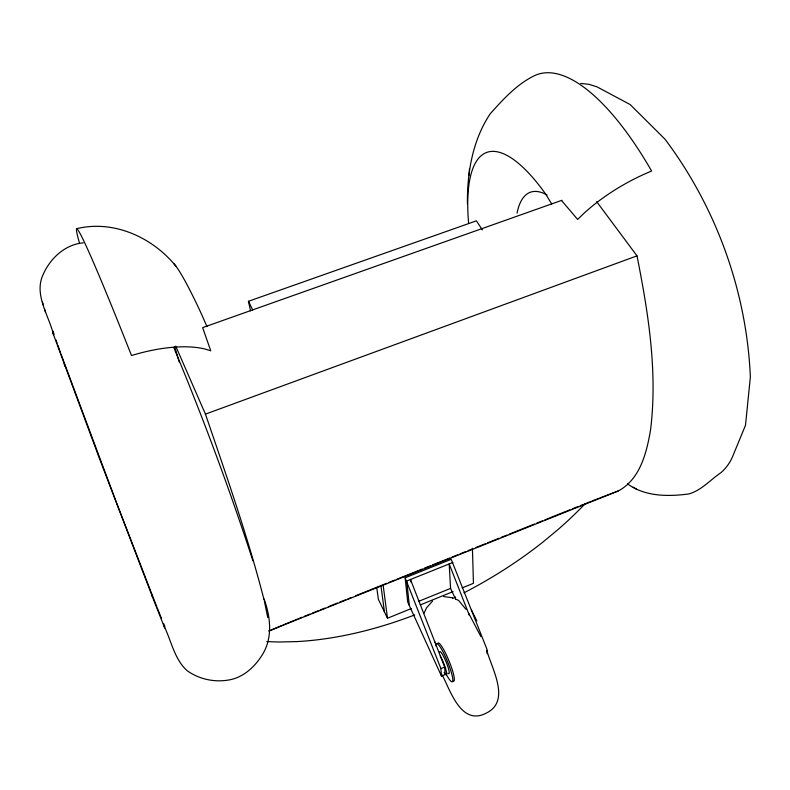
<?xml version="1.0" encoding="UTF-8"?>
<svg xmlns="http://www.w3.org/2000/svg" width="790" height="790" viewBox="0 0 790 790"><rect width="100%" height="100%" fill="white"/><g stroke="black" fill="none" stroke-linecap="round" stroke-linejoin="round"><path stroke-width="1.19" d="M467.423 203.741C467.058 172.704 472.667 140.018 490.195 113.799C503.299 99.214 516.986 83.977 534.978 75.435A229.781 83.138 70.1 0 1 651.612 171.045A93.418 35.303 -30 0 0 582.971 214.238L577.658 219.452L561.502 200.453M469.102 175.202L469.487 168.803M424.121 613.02L426.63 607.717L432.555 601.091M268.768 630.993L618.215 490.985C640.246 479.352 646.664 452.522 650.555 429.898C657.744 371.656 648.323 312.939 636.997 255.861L596.667 201.667M269.242 630.983L282.514 625.226M444.661 667.076L445.175 674.502L441.462 676.052L440.919 668.636L444.661 667.076L410.484 579.505L410.731 581.914M283.58 624.781L286.168 623.705M434.619 642.27L434.865 641.687M287.037 623.35L289.802 622.214M290.72 621.839L293.623 620.654M294.591 620.269L297.583 619.054M418.621 601.358L450.557 588.402L449.184 563.951L469.398 615.469M376.731 587.493L378.39 599.403L387.495 618.234L411.244 608.586M420.29 604.913L453.085 591.582M462.14 587.908L473.447 583.316L472.43 548.27M298.581 618.649L302.017 617.267M304.308 616.348L310.036 614.057M312.327 613.139L318.054 610.838M320.345 609.919L324.917 608.083M328.354 606.7L337.518 603.027M339.809 602.108L345.536 599.817M347.827 598.899L351.254 597.517M355.836 595.68L386.754 583.287M389.045 582.358L394.773 580.067M397.064 579.149L422.255 569.047M424.536 568.129L430.264 565.828M432.555 564.909L449.737 558.026M452.018 557.098L457.746 554.807M460.037 553.889L465.764 551.588M468.055 550.669L472.637 548.833M476.064 547.46L485.228 543.787M487.519 542.868L498.974 538.276M501.255 537.358L506.983 535.057M509.274 534.139L534.465 524.037M536.756 523.118L542.483 520.817M544.774 519.899L569.965 509.797M572.256 508.879L577.974 506.578M441.462 676.052L407.699 601.98L405.132 577.796L451.199 559.3L487.015 649.419L487.084 653.735M452.877 562.46L406.741 581.005L409.279 605.15M580.265 505.659L583.237 504.484M584.225 504.089L587.227 502.904M588.234 502.509L591.246 501.314M592.253 500.919L595.245 499.754M596.243 499.359L599.176 498.223M600.153 497.848L618.215 490.985M175.736 346.158L205.44 414.138L636.997 255.861M561.868 200.305L202.645 327.623L210.762 350.829L205.568 349.18A99.451 41.406 -20.3 0 0 131.505 355.549A245.443 7.219 69.3 0 0 79.375 242.678M250.519 310.885L248.455 301.286L476.4 220.835L482.384 229.91M76.442 228.735C113.691 219.561 152.697 237.375 176.121 266.428M83.266 242.846C65.402 244.357 50.422 258.113 43.381 274.031C33.328 294.324 49.02 315.546 53.592 334.98M443.634 596.578L452.542 597.793M580.719 83.434L589.024 84.333L596.914 86.811L630.193 104.576L665.042 139.247C716.332 207.543 746.708 291.638 750.362 377.008L745.493 425.287L732.903 455.84C730.355 462.249 726.267 467.996 721.092 472.558C710.477 479.678 701.49 490.383 688.88 493.938C668.271 496.683 644.976 496.742 627.497 483.826M455.998 599.225L458.625 600.449L465.952 609.288M633.234 487.193L636.641 489.217M551.726 203.958L545.376 193.669A174.847 54.698 69.9 0 0 468.589 223.017M468.717 613.317L480.962 636.701M476.824 620.822L471.433 610.087L471.492 610.71M405.132 577.796L440.919 668.636M248.455 301.286L252.761 310.045M450.557 588.402L455.781 599.531M442.193 674.946C450.636 691.161 461.35 726.227 486.304 713.103C511.17 701.056 491.676 668.557 486.788 650.377M163.579 623.557L164.903 626.421M444.168 672.29L445.175 674.502M206.99 326.635L201.796 314.785A183.004 14.961 69.4 0 0 173.869 263.653M173.681 347.314C202.951 417.347 229.357 488.585 252.899 560.742M157.309 608.112L161.348 618.037M163.49 624.92C171.183 639.89 174.156 659.225 187.24 670.769C198.902 679.054 213.823 682.422 227.925 680.121C242.372 678.136 254.202 667.599 261.757 655.641C272.985 638.636 270.644 617.316 264.137 598.998M52.476 331.899L98.543 456.097L152.539 597.072M156.864 607.016L116.604 502.944L60.968 354.048M151.561 594.623L164.685 627.941M64.168 363.923L65.056 366.402M55.932 339.828L57.087 343.107M57.868 345.289L60.563 352.942M205.44 414.138C226.424 475.62 247.951 537.052 264.117 600.025M42.453 301.997L43.539 305.454M44.477 308.801L45.553 312.238M53.058 331.109L54.056 334.368M174.718 346.613L179.162 361.948M264.383 601.19L267.741 617.513M381.017 586.368L384.444 611.914M383.19 585.518L387.495 618.234M584.63 504.237A270.95 146.15 -28.1 0 1 557.543 529.962L542.779 542.187A270.95 146.15 -28.1 0 1 463.997 592.796M455.662 597.003A270.95 146.15 -28.1 0 1 452.512 598.534M414.711 614.916A270.95 146.15 -28.1 0 1 296.902 641.589L279.838 641.984A270.95 146.15 -28.1 0 1 266.813 641.529M517.055 213.112A122.717 40.853 70 0 1 547.065 195.021M436.06 646.042A20.639 3.269 67.7 0 1 443.447 652.688A20.639 3.269 67.7 0 1 452.729 678.63A20.639 3.269 67.7 0 1 446.014 673.89M439.615 651.948A11.949 1.896 67.7 0 1 446.528 662.919A11.949 1.896 67.7 0 1 448.029 673.297M437.67 643.564A20.639 3.288 67.7 0 1 448.631 659.976A20.639 3.288 67.7 0 1 453.43 681.197M440.257 656.016A11.949 1.876 67.7 0 1 446.212 670.67A11.949 1.876 67.7 0 1 444.572 673.159"/></g></svg>
